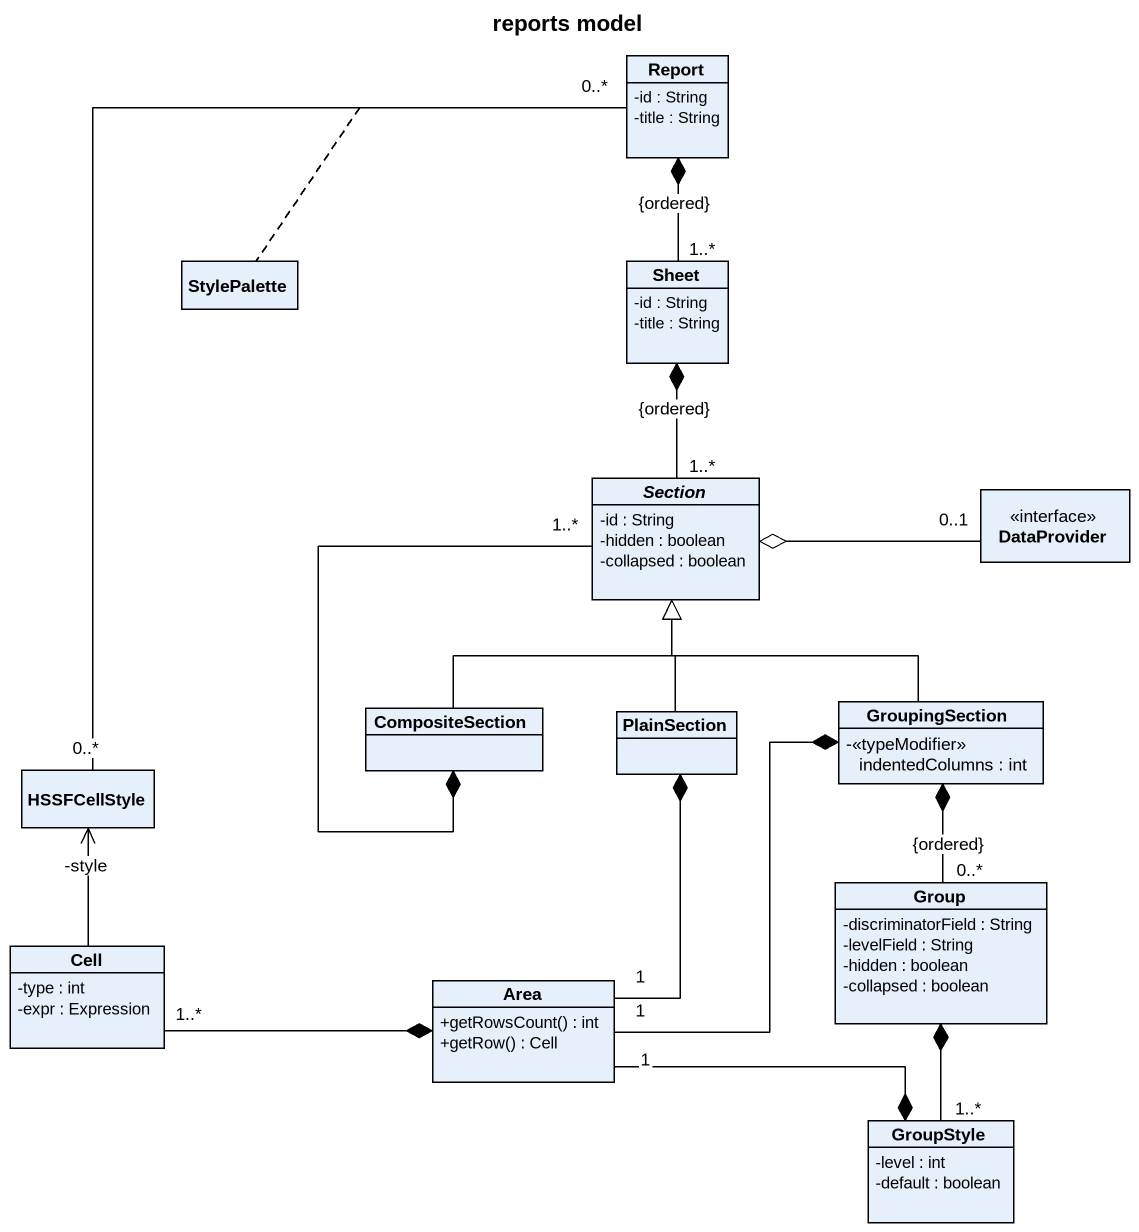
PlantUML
@startuml
title reports model
hide circle
hide empty members
skinparam classAttributeIconSize 0
class Report {
  -id : String
  -title : String
}
class StylePalette
class Sheet {
  -id : String
  -title : String
}
abstract class Section {
  -id : String
  -hidden : boolean
  -collapsed : boolean
}
interface DataProvider
class CompositeSection
class PlainSection
class GroupingSection {
  -<<typeModifier>> indentedColumns : int
}
class HSSFCellStyle
class "Group" as Group_ {
  -discriminatorField : String
  -levelField : String
  -hidden : boolean
  -collapsed : boolean
}
class Cell {
  -type : int
  -expr : Expression
}
class Area {
  +getRowsCount() : int
  +getRow() : Cell
}
class GroupStyle {
  -level : int
  -default : boolean
}
Report *-- "1..*\n{ordered}" Sheet
Report "0..*" -- "0..*" HSSFCellStyle
(Report, HSSFCellStyle) .. StylePalette
Sheet *-- "1..*\n{ordered}" Section
Section o-right- "0..1" DataProvider
CompositeSection -up-|> Section
CompositeSection *-up- "1..*" Section
PlainSection -up-|> Section
PlainSection *-- "1" Area
GroupingSection -up-|> Section
GroupingSection *-- "0..*\n{ordered}" Group_
GroupingSection *-- "1" Area
HSSFCellStyle "-style" <-- Cell
Group_ *-- "1..*" GroupStyle
Area *-left- "1..*" Cell
GroupStyle *-left- "1" Area
@enduml
